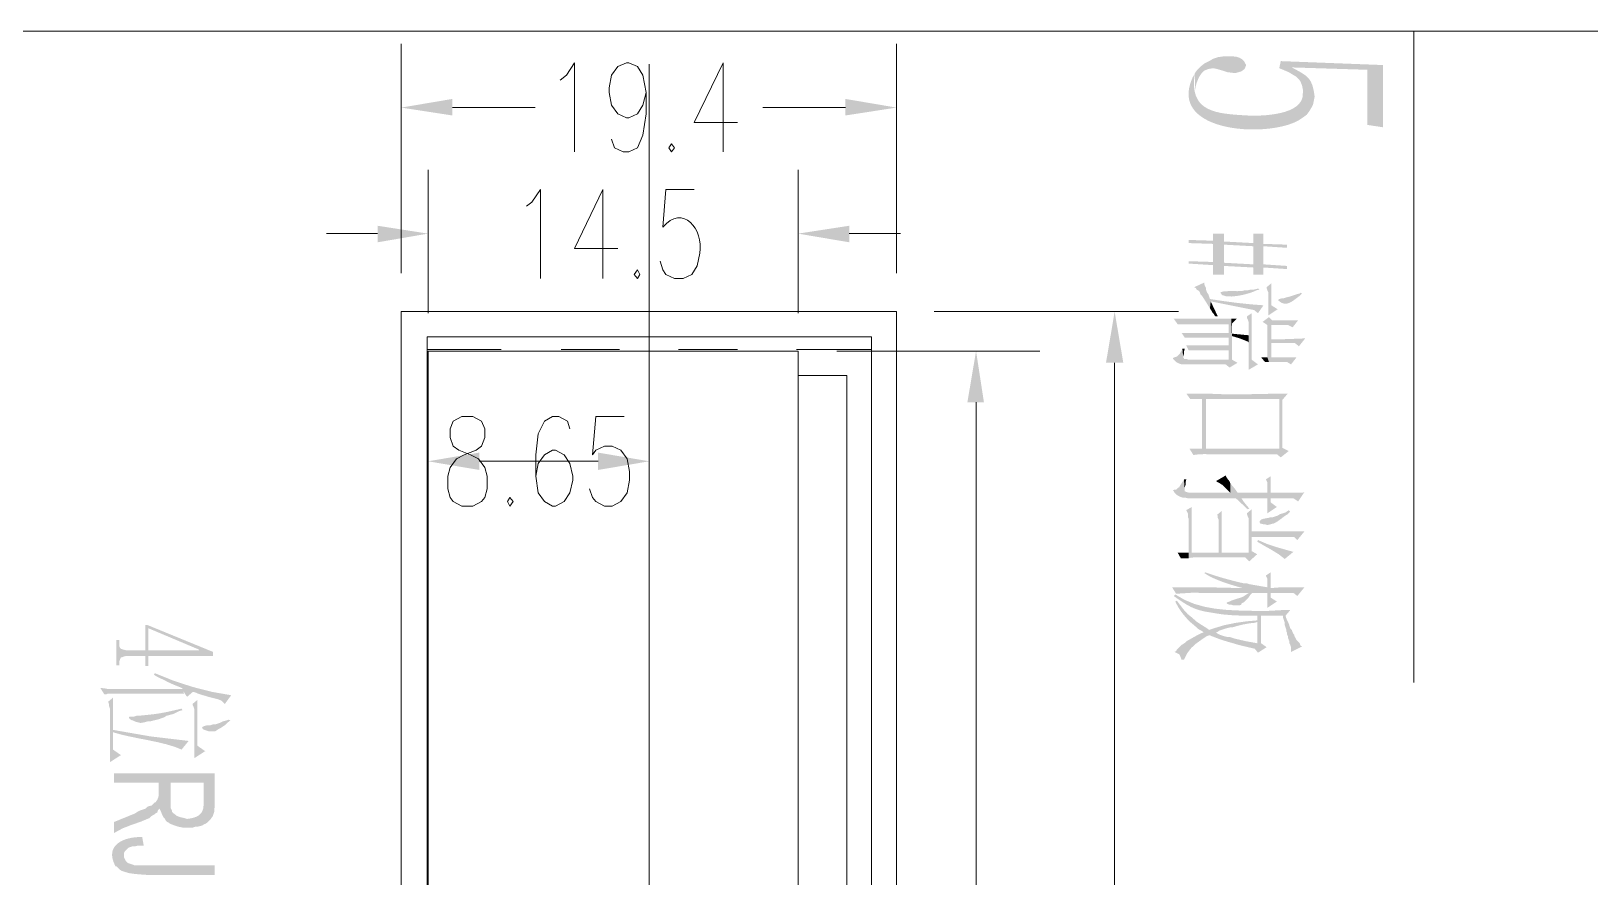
# Model space of a CAD drawing. Header units: millimetres. Extents: x 0 to 204, y 0 to 288.
# Drawn here: x 98.74 to 140.64, y 229.69 to 252.41 of the extents above; entities that cross this region are included whole.
import ezdxf

# ---------------------------------------------------------------- set-up
doc = ezdxf.new("R2010")
doc.units = ezdxf.units.MM

msp = doc.modelspace()

# ---------------------------------------------------------------- hatches: boundary and pattern name
h = msp.add_hatch(color=0)
h.dxf.hatch_style = 2
h.paths.add_polyline_path([(131.402667, 251.502333), (131.353907, 251.59435), (131.292914, 251.658768), (131.221809, 251.700399), (131.142714, 251.724054), (131.057747, 251.734547), (130.969031, 251.736688), (130.878686, 251.735291), (130.788833, 251.735167), (130.640667, 251.714), (130.513667, 251.671667), (130.407833, 251.608167), (130.280833, 251.544667), (130.175, 251.46), (130.090333, 251.375333), (130.026833, 251.290667), (130.026833, 250.803833), (130.026833, 250.825), (130.048, 250.930833), (130.069167, 251.0155), (130.1115, 251.121333), (130.153833, 251.206), (130.196167, 251.2695), (130.280833, 251.354167), (130.386667, 251.3965), (130.513667, 251.417667), (130.6195, 251.3965), (130.767667, 251.354167), (130.894667, 251.311833), (131.064, 251.290667), (131.1275, 251.290667), (131.275667, 251.333), (131.360333, 251.3965)])
h = msp.add_hatch(color=0)
h.dxf.hatch_style = 2
h.paths.add_polyline_path([(135.085667, 249.830167), (135.085667, 251.502333), (132.334, 251.608167), (132.291667, 251.417667), (132.3975, 251.375333), (132.545667, 251.311833), (132.630333, 251.438833), (134.662333, 251.375333), (134.662333, 249.893667)])
h = msp.add_hatch(color=0)
h.dxf.hatch_style = 2
h.paths.add_polyline_path([(133.244167, 250.655667), (133.217299, 250.826893), (133.182883, 250.960996), (133.137569, 251.06606), (133.078008, 251.150173), (133.000853, 251.22142), (132.902755, 251.287889), (132.780364, 251.357664), (132.630333, 251.438833), (132.545667, 251.311833), (132.757333, 251.184833), (132.820833, 251.121333), (132.863167, 251.057833), (132.9055, 250.952), (132.926667, 250.846167), (132.926667, 250.740333), (132.947833, 250.105333), (133.0325, 250.168833), (133.096, 250.2535), (133.1595, 250.359333), (133.201833, 250.444), (133.223, 250.549833)])
h = msp.add_hatch(color=0)
h.dxf.hatch_style = 2
h.paths.add_polyline_path([(132.947833, 250.105333), (132.926667, 250.740333), (132.917901, 250.636114), (132.884621, 250.544403), (132.829645, 250.464441), (132.755795, 250.395465), (132.665891, 250.336716), (132.562751, 250.287431), (132.449196, 250.246849), (132.328047, 250.214209), (132.202123, 250.188751), (132.074243, 250.169712), (131.947229, 250.156332), (131.8239, 250.147849), (131.707076, 250.143502), (131.599577, 250.14253), (131.504222, 250.144172), (131.423833, 250.147667), (131.274653, 250.156937), (131.127159, 250.167147), (130.982759, 250.179869), (130.842858, 250.196681), (130.708863, 250.219156), (130.582179, 250.24887), (130.464214, 250.287398), (130.356372, 250.336315), (130.26006, 250.397196), (130.176685, 250.471616), (130.107651, 250.56115), (130.054367, 250.667374), (130.018236, 250.791863), (130.000666, 250.936191), (130.003063, 251.101934), (130.026833, 251.290667), (129.953663, 251.145607), (129.901205, 251.008657), (129.868426, 250.879686), (129.854288, 250.758563), (129.857755, 250.645156), (129.877793, 250.539335), (129.913364, 250.440968), (129.963433, 250.349924), (130.026963, 250.266072), (130.102919, 250.18928), (130.190265, 250.119418), (130.287965, 250.056354), (130.394982, 249.999958), (130.510281, 249.950097), (130.632826, 249.90664), (130.761581, 249.869457), (130.89551, 249.838417), (131.033577, 249.813387), (131.174745, 249.794237), (131.317979, 249.780836), (131.462244, 249.773053), (131.606502, 249.770756), (131.749718, 249.773813), (131.890856, 249.782095), (132.02888, 249.79547), (132.162754, 249.813806), (132.291442, 249.836972), (132.413908, 249.864837), (132.529116, 249.897271), (132.636031, 249.934141), (132.733615, 249.975317), (132.820833, 250.020667)])
h = msp.add_hatch(color=0)
h.dxf.hatch_style = 2
h.paths.add_polyline_path([(110.066667, 250.592167), (110.066667, 250.147667), (108.690833, 250.359333)])
h = msp.add_hatch(color=0)
h.dxf.hatch_style = 2
h.paths.add_polyline_path([(120.628833, 250.592167), (120.628833, 250.147667), (122.004667, 250.359333)])
h = msp.add_hatch(color=0)
h.dxf.hatch_style = 2
h.paths.add_polyline_path([(108.055833, 247.184333), (108.055833, 246.739833), (109.4105, 246.972667)])
h = msp.add_hatch(color=0)
h.dxf.hatch_style = 2
h.paths.add_polyline_path([(120.734667, 247.184333), (120.734667, 246.739833), (119.358833, 246.972667)])
h = msp.add_hatch(color=0)
h.dxf.hatch_style = 2
h.paths.add_polyline_path([(132.503333, 246.020167), (132.503333, 246.104833), (131.868333, 246.147167), (131.868333, 246.972667), (131.593167, 246.972667), (131.593167, 246.147167), (130.81, 246.1895), (130.81, 246.972667), (130.513667, 246.972667), (130.513667, 246.210667), (129.8575, 246.231833), (129.8575, 246.168333), (130.513667, 246.126), (130.513667, 245.872), (130.81, 245.872), (130.81, 246.104833), (131.593167, 246.0625), (131.593167, 245.872), (131.868333, 245.872), (131.868333, 246.0625)])
h = msp.add_hatch(color=0)
h.dxf.hatch_style = 2
h.paths.add_polyline_path([(130.513667, 246.782167), (129.8575, 246.803333), (129.8575, 246.718667), (130.513667, 246.6975), (130.513667, 246.210667)])
h = msp.add_hatch(color=0)
h.dxf.hatch_style = 2
h.paths.add_polyline_path([(131.593167, 246.718667), (130.81, 246.761), (130.81, 246.676333), (131.593167, 246.634), (131.593167, 246.147167)])
h = msp.add_hatch(color=0)
h.dxf.hatch_style = 2
h.paths.add_polyline_path([(132.503333, 246.591667), (132.503333, 246.676333), (131.868333, 246.6975), (131.868333, 246.634)])
h = msp.add_hatch(color=0)
h.dxf.hatch_style = 2
h.paths.add_polyline_path([(131.868333, 245.0465), (131.514503, 245.074199), (131.147211, 245.113307), (130.780648, 245.161346), (130.429, 245.215833), (130.407833, 245.279333), (130.386667, 245.342833), (130.344333, 245.406333), (130.323167, 245.469833), (130.32062, 245.521526), (130.302, 245.5545), (130.28338, 245.592765), (130.280833, 245.660333), (130.005667, 245.533333), (130.048, 245.512167), (130.069167, 245.469833), (130.1115, 245.448667), (130.153833, 245.406333), (130.175, 245.342833), (130.217333, 245.3005), (130.326077, 245.131299), (130.429, 244.961833), (130.450167, 245.152333), (131.614333, 244.9195), (131.720167, 244.834833)])
h = msp.add_hatch(color=0)
h.dxf.hatch_style = 2
h.paths.add_polyline_path([(132.249333, 244.940667), (132.08, 245.0465), (132.08, 245.639167), (131.953, 245.533333), (131.953, 245.512167), (131.974167, 245.448667), (131.995333, 245.406333), (131.995333, 244.771333)])
h = msp.add_hatch(color=0)
h.dxf.hatch_style = 2
h.paths.add_polyline_path([(130.640667, 244.750167), (130.450167, 245.152333), (130.429, 244.961833), (130.471333, 244.898333), (130.4925, 244.856), (130.534833, 244.813667), (130.556, 244.771333), (130.577167, 244.750167)])
h = msp.add_hatch(color=0)
h.dxf.hatch_style = 2
h.paths.add_polyline_path([(131.7625, 245.469833), (131.741333, 245.491), (131.699, 245.491), (131.614333, 245.469833), (131.529667, 245.469833), (131.445, 245.448667), (131.360333, 245.448667), (131.275667, 245.4275), (131.212167, 245.4275), (131.162239, 245.426506), (131.096577, 245.427285), (131.021109, 245.428337), (130.941762, 245.428161), (130.864467, 245.425257), (130.79515, 245.418124), (130.739741, 245.405261), (130.704167, 245.385167), (130.763136, 245.319629), (130.869796, 245.287635), (131.009264, 245.282909), (131.166658, 245.299177), (131.327095, 245.330162), (131.475692, 245.369589), (131.597565, 245.411183), (131.677833, 245.448667)])
h = msp.add_hatch(color=0)
h.dxf.hatch_style = 2
h.paths.add_polyline_path([(132.9055, 245.364), (132.863167, 245.385167), (132.842, 245.364), (132.757333, 245.342833), (132.566833, 245.279333), (132.482167, 245.258167), (132.418667, 245.237), (132.376333, 245.237), (132.291667, 245.215833), (132.2705, 245.194667), (132.2705, 245.1735), (132.348695, 245.115885), (132.424239, 245.090801), (132.497494, 245.092482), (132.568818, 245.115159), (132.638571, 245.153067), (132.707112, 245.200438), (132.774802, 245.251505), (132.842, 245.3005)])
h = msp.add_hatch(color=0)
h.dxf.hatch_style = 2
h.paths.add_polyline_path([(128.100667, 243.501333), (127.635, 243.501333), (127.867833, 244.877167)])
h = msp.add_hatch(color=0)
h.dxf.hatch_style = 2
h.paths.add_polyline_path([(131.720167, 243.459), (131.550833, 243.586), (131.550833, 244.834833), (131.423833, 244.750167), (131.423833, 244.707833), (131.445, 244.6655), (131.466167, 244.602), (131.466167, 243.310833)])
h = msp.add_hatch(color=0)
h.dxf.hatch_style = 2
h.paths.add_polyline_path([(132.757333, 243.6495), (132.08, 243.6495), (132.08, 244.517333), (132.0165, 244.729), (131.847167, 244.602), (131.974167, 244.517333), (131.974167, 243.6495), (132.0165, 243.5225), (132.503333, 243.5225), (132.609167, 243.459)])
h = msp.add_hatch(color=0)
h.dxf.hatch_style = 2
h.paths.add_polyline_path([(132.799667, 244.644333), (132.439833, 244.644333), (132.101167, 244.644333), (132.0165, 244.729), (132.08, 244.517333), (132.5245, 244.517333), (132.6515, 244.453833)])
h = msp.add_hatch(color=0)
h.dxf.hatch_style = 2
h.paths.add_polyline_path([(131.169833, 243.501333), (131.021667, 243.586), (131.021667, 244.221), (131.0005, 244.686667), (129.455333, 244.686667), (129.561167, 244.5385), (130.937, 244.5385), (130.937, 243.967), (130.958167, 243.374333)])
h = msp.add_hatch(color=0)
h.dxf.hatch_style = 2
h.paths.add_polyline_path([(130.937, 244.178667), (130.937, 244.305667), (129.667, 244.305667), (129.751667, 244.178667)])
h = msp.add_hatch(color=0)
h.dxf.hatch_style = 2
h.paths.add_polyline_path([(131.148667, 244.686667), (131.0005, 244.686667), (131.021667, 244.221), (131.021667, 244.559667)])
h = msp.add_hatch(color=0)
h.dxf.hatch_style = 2
h.paths.add_polyline_path([(131.466167, 244.051667), (131.466167, 244.242167), (131.021667, 244.2845), (131.021667, 244.559667), (131.021667, 244.221), (131.236244, 244.155913), (131.445, 244.072833)])
h = msp.add_hatch(color=0)
h.dxf.hatch_style = 2
h.paths.add_polyline_path([(130.958167, 243.374333), (130.937, 243.967), (130.937, 243.586), (129.8575, 243.586), (129.794, 243.607167), (129.7305, 243.607167), (129.7305, 243.628333), (129.709333, 243.6495), (129.709333, 243.670667), (129.688167, 243.882333), (129.688167, 243.861167), (129.645833, 243.797667), (129.624667, 243.755333), (129.54, 243.670667), (129.4765, 243.6495), (129.434167, 243.628333), (129.434167, 243.607167), (129.518833, 243.5225), (129.561167, 243.501333), (129.6035, 243.480167), (129.667, 243.459), (130.852333, 243.459)])
h = msp.add_hatch(color=0)
h.dxf.hatch_style = 2
h.paths.add_polyline_path([(129.751667, 243.882333), (129.688167, 243.882333), (129.709333, 243.670667), (129.7305, 243.734167), (129.7305, 243.797667)])
h = msp.add_hatch(color=0)
h.dxf.hatch_style = 2
h.paths.add_polyline_path([(130.937, 243.967), (129.794, 243.967), (129.8575, 243.84), (130.937, 243.84), (130.937, 243.586)])
h = msp.add_hatch(color=0)
h.dxf.hatch_style = 2
h.paths.add_polyline_path([(132.990167, 244.1575), (132.761484, 244.149182), (132.540507, 244.139376), (132.316819, 244.13334), (132.08, 244.136333), (132.08, 244.0305), (132.715, 244.0305), (132.820833, 243.945833)])
h = msp.add_hatch(color=0)
h.dxf.hatch_style = 2
h.paths.add_polyline_path([(124.354167, 242.443), (123.909667, 242.443), (124.1425, 243.818833)])
h = msp.add_hatch(color=0)
h.dxf.hatch_style = 2
h.paths.add_polyline_path([(132.0165, 243.5225), (131.974167, 243.6495), (131.804833, 243.6495), (131.910667, 243.5225), (131.953, 243.5225)])
h = msp.add_hatch(color=0)
h.dxf.hatch_style = 2
h.paths.add_polyline_path([(130.2385, 242.675833), (129.794, 242.675833), (129.899833, 242.527667), (130.217333, 242.527667), (130.217333, 241.194167)])
h = msp.add_hatch(color=0)
h.dxf.hatch_style = 2
h.paths.add_polyline_path([(132.5245, 242.675833), (132.334, 242.675833), (132.291667, 241.194167), (130.323167, 241.194167), (130.323167, 242.527667), (130.302, 242.675833), (130.2385, 242.675833), (130.217333, 241.194167), (129.878667, 241.194167), (129.9845, 241.024833), (130.102339, 241.0396), (130.193256, 241.046132), (130.285629, 241.047306), (130.407833, 241.046), (132.228167, 241.046), (132.334, 240.961333), (132.376333, 242.5065)])
h = msp.add_hatch(color=0)
h.dxf.hatch_style = 2
h.paths.add_polyline_path([(132.334, 242.675833), (131.822527, 242.664126), (131.319588, 242.654667), (130.815854, 242.655791), (130.302, 242.675833), (130.323167, 242.527667), (132.291667, 242.527667), (132.291667, 241.194167)])
h = msp.add_hatch(color=0)
h.dxf.hatch_style = 2
h.paths.add_polyline_path([(132.545667, 241.130667), (132.376333, 241.215333), (132.376333, 242.5065), (132.334, 240.961333)])
h = msp.add_hatch(color=0)
h.dxf.hatch_style = 2
h.paths.add_polyline_path([(110.786333, 241.088333), (110.786333, 240.622667), (109.4105, 240.8555)])
h = msp.add_hatch(color=0)
h.dxf.hatch_style = 2
h.paths.add_polyline_path([(113.9825, 241.088333), (113.9825, 240.622667), (115.358333, 240.8555)])
h = msp.add_hatch(color=0)
h.dxf.hatch_style = 2
h.paths.add_polyline_path([(131.487333, 239.5855), (131.353884, 239.746449), (131.23201, 239.924034), (131.110798, 240.101686), (130.979333, 240.262833), (130.979333, 240.008833), (129.878667, 240.008833), (129.794, 240.03), (129.751667, 240.051167), (129.751667, 240.072333), (129.7305, 240.368667), (129.709333, 240.326333), (129.667, 240.262833), (129.624667, 240.199333), (129.6035, 240.157), (129.561167, 240.135833), (129.518833, 240.0935), (129.4765, 240.0935), (129.434167, 240.072333), (129.455333, 240.051167), (129.4765, 240.008833), (129.518833, 239.9665), (129.582333, 239.924167), (129.624667, 239.903), (129.688167, 239.881833), (129.751667, 239.881833), (129.836333, 239.860667), (131.1275, 239.860667), (131.445, 239.564333)])
h = msp.add_hatch(color=0)
h.dxf.hatch_style = 2
h.paths.add_polyline_path([(129.794, 240.368667), (129.7305, 240.368667), (129.751667, 240.072333), (129.751667, 240.157), (129.772833, 240.2205), (129.772833, 240.284)])
h = msp.add_hatch(color=0)
h.dxf.hatch_style = 2
h.paths.add_polyline_path([(130.979333, 240.262833), (130.958163, 240.308927), (130.941531, 240.338223), (130.927926, 240.356316), (130.915833, 240.368799), (130.903741, 240.381265), (130.890136, 240.399309), (130.873504, 240.428522), (130.852333, 240.4745), (130.598333, 240.326333), (130.6195, 240.305167), (130.661833, 240.284), (130.725333, 240.241667), (130.767667, 240.2205), (130.81, 240.178167), (130.979333, 240.008833)])
h = msp.add_hatch(color=0)
h.dxf.hatch_style = 2
h.paths.add_polyline_path([(132.228167, 239.627833), (132.058833, 239.754833), (132.058833, 240.453333), (131.931833, 240.368667), (131.974167, 240.284), (131.974167, 239.4585)])
h = msp.add_hatch(color=0)
h.dxf.hatch_style = 2
h.paths.add_polyline_path([(131.974167, 239.860667), (131.974167, 240.008833), (131.169833, 240.008833), (131.275667, 239.860667)])
h = msp.add_hatch(color=0)
h.dxf.hatch_style = 2
h.paths.add_polyline_path([(132.969, 240.03), (132.926667, 240.008833), (132.630333, 240.008833), (132.058833, 240.008833), (132.058833, 239.860667), (132.672667, 239.860667), (132.799667, 239.776)])
h = msp.add_hatch(color=0)
h.dxf.hatch_style = 2
h.paths.add_polyline_path([(130.704167, 238.273167), (130.661833, 238.400167), (129.942167, 238.400167), (129.942167, 239.627833), (129.794, 239.543167), (129.836333, 239.4585), (129.836333, 239.352667), (129.8575, 239.310333), (129.8575, 238.252), (129.927763, 238.265946), (130.014729, 238.273415), (130.113236, 238.27603), (130.218127, 238.275416), (130.324242, 238.273198), (130.42642, 238.271), (130.519504, 238.270448), (130.598333, 238.273167)])
h = msp.add_hatch(color=0)
h.dxf.hatch_style = 2
h.paths.add_polyline_path([(131.487333, 238.167333), (131.466167, 238.400167), (130.7465, 238.400167), (130.7465, 239.522), (130.6195, 239.416167), (130.640667, 239.395), (130.640667, 239.3315), (130.661833, 239.289167), (130.661833, 238.400167), (130.704167, 238.273167), (131.3815, 238.273167)])
h = msp.add_hatch(color=0)
h.dxf.hatch_style = 2
h.paths.add_polyline_path([(131.699, 238.357833), (131.550833, 238.4425), (131.550833, 239.564333), (131.423833, 239.4585), (131.423833, 239.437333), (131.445, 239.373833), (131.466167, 239.3315), (131.466167, 238.400167), (131.487333, 238.167333)])
h = msp.add_hatch(color=0)
h.dxf.hatch_style = 2
h.paths.add_polyline_path([(132.588, 239.500833), (132.545667, 239.543167), (132.5245, 239.522), (132.461, 239.479667), (132.3975, 239.4585), (132.312833, 239.437333), (132.249333, 239.395), (132.185833, 239.373833), (132.122333, 239.352667), (132.058833, 239.352667), (131.995333, 239.3315), (131.974167, 239.3315), (131.868333, 239.310333), (131.804833, 239.289167), (131.7625, 239.246833), (131.7625, 239.225667), (131.783667, 239.183333), (131.868333, 239.162167), (131.910667, 239.162167), (131.974167, 239.141), (132.058833, 239.162167), (132.122333, 239.183333), (132.1435, 239.183333), (132.244157, 239.238152), (132.336514, 239.305439), (132.427613, 239.375173), (132.5245, 239.437333)])
h = msp.add_hatch(color=0)
h.dxf.hatch_style = 2
h.paths.add_polyline_path([(132.969, 238.971667), (131.550833, 238.971667), (131.550833, 238.8235), (132.693833, 238.8235), (132.7785, 238.738833)])
h = msp.add_hatch(color=0)
h.dxf.hatch_style = 2
h.paths.add_polyline_path([(132.672667, 238.421333), (132.430077, 238.488852), (132.188744, 238.558784), (131.951247, 238.639367), (131.720167, 238.738833), (131.699, 238.6965), (131.87761, 238.592337), (132.084101, 238.47597), (132.28325, 238.353451), (132.439833, 238.230833)])
h = msp.add_hatch(color=0)
h.dxf.hatch_style = 2
h.paths.add_polyline_path([(129.8575, 238.252), (129.8575, 238.400167), (129.561167, 238.400167), (129.645833, 238.252), (129.815167, 238.252)])
h = msp.add_hatch(color=0)
h.dxf.hatch_style = 2
h.paths.add_polyline_path([(131.487333, 237.5535), (131.423833, 237.574667), (131.339167, 237.574667), (131.318, 237.447667), (130.366294, 237.469759), (129.413, 237.468833), (129.518833, 237.2995), (129.672292, 237.304296), (129.815431, 237.315375), (129.96373, 237.323809), (130.132667, 237.320667), (131.487333, 237.320667)])
h = msp.add_hatch(color=0)
h.dxf.hatch_style = 2
h.paths.add_polyline_path([(131.339167, 237.574667), (131.071689, 237.639771), (130.81807, 237.707355), (130.565707, 237.782679), (130.302, 237.871), (130.280833, 237.849833), (130.385635, 237.78437), (130.506738, 237.722602), (130.63954, 237.664852), (130.779441, 237.611444), (130.921838, 237.562698), (131.062131, 237.518939), (131.195719, 237.480487), (131.318, 237.447667)])
h = msp.add_hatch(color=0)
h.dxf.hatch_style = 2
h.paths.add_polyline_path([(132.228167, 237.087833), (132.058833, 237.193667), (132.058833, 237.871), (131.931833, 237.786333), (131.974167, 237.701667), (131.974167, 236.9185)])
h = msp.add_hatch(color=0)
h.dxf.hatch_style = 2
h.paths.add_polyline_path([(131.953, 235.860167), (131.804833, 235.966), (131.804833, 236.706833), (131.720167, 236.833833), (131.434034, 236.839447), (131.144351, 236.847724), (130.85408, 236.864467), (130.566186, 236.895481), (130.283634, 236.946571), (130.009387, 237.02354), (129.74641, 237.132192), (129.497667, 237.278333), (129.455333, 237.236), (129.583392, 237.146304), (129.700073, 237.067775), (129.810536, 236.999704), (129.919942, 236.941386), (130.033448, 236.892114), (130.156215, 236.85118), (130.293401, 236.817878), (130.450167, 236.7915), (130.756422, 236.742502), (131.069556, 236.715961), (131.385204, 236.706023), (131.699, 236.706833), (131.699, 235.966), (131.720167, 235.712)])
h = msp.add_hatch(color=0)
h.dxf.hatch_style = 2
h.paths.add_polyline_path([(131.974167, 237.320667), (131.974167, 237.468833), (131.487333, 237.5535), (131.487333, 237.320667), (131.439497, 237.29507), (131.40442, 237.273257), (131.377263, 237.254345), (131.35319, 237.237455), (131.327364, 237.221706), (131.294948, 237.206218), (131.251106, 237.190109), (131.191, 237.1725), (131.1275, 237.151333), (131.064, 237.130167), (131.0005, 237.109), (130.958167, 237.087833), (130.894667, 237.066667), (130.8735, 237.0455), (130.894667, 237.024333), (130.958167, 237.003167), (131.0005, 237.003167), (131.064, 236.982), (131.212167, 236.982), (131.275667, 237.003167), (131.275667, 237.024333), (131.296833, 237.0455), (131.339167, 237.066667), (131.466167, 237.193667), (131.5085, 237.257167), (131.572, 237.320667)])
h = msp.add_hatch(color=0)
h.dxf.hatch_style = 2
h.paths.add_polyline_path([(132.969, 237.468833), (132.738631, 237.468503), (132.512461, 237.470156), (132.28702, 237.465857), (132.058833, 237.447667), (132.058833, 237.320667), (132.672667, 237.320667), (132.7785, 237.236)])
h = msp.add_hatch(color=0)
h.dxf.hatch_style = 2
h.paths.add_polyline_path([(131.720167, 235.712), (131.699, 235.966), (131.391422, 236.022224), (131.085167, 236.093), (131.021667, 236.114167), (130.958167, 236.135333), (130.894667, 236.135333), (130.81, 236.1565), (130.7465, 236.177667), (130.683, 236.198833), (130.640667, 236.22), (130.577167, 236.262333), (130.534833, 236.368167), (130.407833, 236.325833), (130.301669, 236.399106), (130.181879, 236.47228), (130.063941, 236.551606), (129.963333, 236.643333), (129.832894, 236.74834), (129.7305, 236.860292), (129.63869, 236.980181), (129.54, 237.109), (129.497667, 237.087833), (129.566723, 236.954301), (129.637102, 236.842432), (129.717139, 236.736847), (129.815167, 236.622167), (129.877294, 236.557443), (129.932245, 236.50866), (129.986865, 236.463714), (130.048, 236.4105), (130.090333, 236.368167), (130.153833, 236.325833), (130.196167, 236.304667), (130.259667, 236.262333), (130.280833, 236.114167), (130.344333, 236.1565), (130.407833, 236.177667), (130.429, 236.177667), (130.471333, 236.1565), (130.534833, 236.135333), (130.679693, 236.079242), (130.831167, 236.0295), (131.230423, 235.913083), (131.6355, 235.817833)])
h = msp.add_hatch(color=0)
h.dxf.hatch_style = 2
h.paths.add_polyline_path([(132.588, 236.855), (132.362013, 236.856257), (132.153819, 236.844946), (131.945757, 236.83337), (131.720167, 236.833833), (131.804833, 236.706833), (132.3975, 236.706833), (132.3975, 236.643333), (132.418667, 236.579833), (132.439833, 236.516333), (132.439833, 236.452833), (132.461, 236.389333), (132.461, 236.706833)])
h = msp.add_hatch(color=0)
h.dxf.hatch_style = 2
h.paths.add_polyline_path([(103.632, 235.627333), (103.632, 235.733167), (101.875167, 236.452833), (101.811667, 236.452833), (101.811667, 235.7755), (101.303667, 235.7755), (101.219, 235.796667), (101.1555, 235.817833), (101.134333, 235.839), (101.113167, 235.881333), (101.113167, 236.050667), (101.0285, 236.050667), (101.0285, 235.373333), (101.113167, 235.373333), (101.113167, 235.479167), (101.134333, 235.542667), (101.1555, 235.585), (101.176667, 235.585), (101.219, 235.606167), (101.303667, 235.627333), (101.811667, 235.627333), (101.811667, 235.352167), (101.896333, 235.352167), (101.896333, 236.368167), (103.251, 235.796667), (103.251, 235.7755)])
h = msp.add_hatch(color=0)
h.dxf.hatch_style = 2
h.paths.add_polyline_path([(103.632, 235.627333), (103.251, 235.7755), (101.896333, 235.7755), (101.896333, 236.368167), (101.896333, 235.627333)])
h = msp.add_hatch(color=0)
h.dxf.hatch_style = 2
h.paths.add_polyline_path([(131.699, 236.5375), (131.699, 236.579833), (131.413118, 236.554847), (131.110037, 236.511968), (130.810397, 236.450105), (130.534833, 236.368167), (130.577167, 236.262333), (130.6195, 236.262333), (130.683, 236.304667), (130.8735, 236.368167), (130.958167, 236.389333), (131.021667, 236.389333), (131.161582, 236.431452), (131.327128, 236.471222), (131.493402, 236.501798), (131.6355, 236.516333)])
h = msp.add_hatch(color=0)
h.dxf.hatch_style = 2
h.paths.add_polyline_path([(132.9055, 235.881333), (132.863167, 235.9025), (132.842, 235.966), (132.757333, 236.050667), (132.715, 236.135333), (132.693833, 236.1565), (132.693833, 236.198833), (132.672667, 236.22), (132.6515, 236.262333), (132.630333, 236.325833), (132.588, 236.368167), (132.555704, 236.474017), (132.518811, 236.555624), (132.484763, 236.628169), (132.461, 236.706833), (132.461, 236.389333), (132.482167, 236.325833), (132.482167, 236.2835), (132.503333, 236.241167), (132.503333, 236.198833), (132.5245, 236.1565), (132.5245, 236.114167), (132.545667, 236.071833), (132.545667, 236.050667), (132.566833, 236.0295), (132.566833, 235.966), (132.588, 235.923667), (132.609167, 235.860167), (132.609167, 235.733167)])
h = msp.add_hatch(color=0)
h.dxf.hatch_style = 2
h.paths.add_polyline_path([(130.280833, 236.114167), (130.259667, 236.262333), (130.149484, 236.214196), (130.036755, 236.153986), (129.924357, 236.089742), (129.815167, 236.0295), (129.772833, 235.987167), (129.709333, 235.944833), (129.667, 235.923667), (129.54, 235.796667), (129.518833, 235.754333), (129.4765, 235.733167), (129.52834, 235.706853), (129.564457, 235.690271), (129.58871, 235.678534), (129.604955, 235.666756), (129.61705, 235.65005), (129.62885, 235.62353), (129.644215, 235.582309), (129.667, 235.5215), (129.7305, 235.5215), (129.818573, 235.698523), (129.926556, 235.838868), (130.05822, 235.958112), (130.217333, 236.071833)])
h = msp.add_hatch(color=0)
h.dxf.hatch_style = 2
h.paths.add_polyline_path([(104.118833, 234.569), (103.59939, 234.660463), (103.072935, 234.794822), (102.556138, 234.964436), (102.065667, 235.161667), (102.0445, 235.119333), (102.120667, 235.069823), (102.226004, 235.018792), (102.330548, 234.970406), (102.404333, 234.928833), (102.509975, 234.881467), (102.594974, 234.844762), (102.661679, 234.81707), (102.712441, 234.79674), (102.749609, 234.782124), (102.775535, 234.771572), (102.792569, 234.763434), (102.80306, 234.75606), (102.813817, 234.73701), (102.818783, 234.722035), (102.826608, 234.701226), (102.839642, 234.672934), (102.860235, 234.63551), (102.890738, 234.587304), (102.9335, 234.526667), (103.081667, 234.653667), (103.124, 234.653667), (103.1875, 234.6325), (103.229833, 234.611333), (103.293333, 234.590167), (103.356833, 234.569), (103.4415, 234.547833), (103.505, 234.526667), (103.759, 234.463167), (103.864833, 234.420833), (103.9495, 234.336167)])
h = msp.add_hatch(color=0)
h.dxf.hatch_style = 2
h.paths.add_polyline_path([(102.848833, 234.611333), (102.827667, 234.738333), (101.430667, 234.738333), (100.943833, 234.738333), (100.877712, 234.734945), (100.827417, 234.735836), (100.788432, 234.739729), (100.756244, 234.745345), (100.726338, 234.751407), (100.694199, 234.756639), (100.655313, 234.759763), (100.605167, 234.7595), (100.711, 234.590167), (100.742105, 234.590121), (100.760411, 234.592978), (100.771275, 234.59767), (100.792111, 234.608295), (100.812798, 234.612094), (100.847475, 234.613462), (100.9015, 234.611333), (101.324833, 234.611333), (102.721833, 234.611333)])
h = msp.add_hatch(color=0)
h.dxf.hatch_style = 2
h.paths.add_polyline_path([(101.1555, 232.960333), (100.943833, 233.1085), (100.943833, 234.5055), (100.816833, 234.399667), (100.816833, 234.3785), (100.838, 234.315), (100.838, 234.272667), (100.859167, 234.209167), (100.859167, 232.769833)])
h = msp.add_hatch(color=0)
h.dxf.hatch_style = 2
h.paths.add_polyline_path([(103.420333, 233.066167), (103.208667, 233.214333), (103.208667, 234.442), (103.081667, 234.336167), (103.081667, 234.315), (103.102833, 234.272667), (103.124, 234.209167), (103.124, 232.875667)])
h = msp.add_hatch(color=0)
h.dxf.hatch_style = 2
h.paths.add_polyline_path([(102.8065, 234.166833), (102.785333, 234.209167), (102.609253, 234.167809), (102.413858, 234.124103), (102.218993, 234.085887), (102.0445, 234.061), (101.843549, 234.038246), (101.642333, 234.018667), (101.578833, 234.018667), (101.515333, 233.9975), (101.388333, 233.9975), (101.367167, 233.976333), (101.388333, 233.934), (101.451833, 233.891667), (101.473, 233.891667), (101.515333, 233.8705), (101.578833, 233.849333), (101.682021, 233.824363), (101.773037, 233.838485), (101.862202, 233.863323), (101.959833, 233.8705), (102.021068, 233.889186), (102.092257, 233.904367), (102.171318, 233.92378), (102.256167, 233.955167), (102.319667, 233.976333), (102.383167, 234.018667), (102.5525, 234.061), (102.721833, 234.145667)])
h = msp.add_hatch(color=0)
h.dxf.hatch_style = 2
h.paths.add_polyline_path([(104.097667, 233.891667), (104.055333, 233.912833), (103.991833, 233.891667), (103.907167, 233.8705), (103.8225, 233.828167), (103.6955, 233.785833), (103.632, 233.785833), (103.5685, 233.764667), (103.483833, 233.764667), (103.399167, 233.7435), (103.356833, 233.722333), (103.335667, 233.701167), (103.356833, 233.658833), (103.399167, 233.637667), (103.526167, 233.595333), (103.674333, 233.595333), (103.716667, 233.6165), (103.780167, 233.658833), (103.8225, 233.68), (103.9495, 233.764667), (104.013, 233.828167)])
h = msp.add_hatch(color=0)
h.dxf.hatch_style = 2
h.paths.add_polyline_path([(102.975833, 233.341333), (101.955997, 233.462116), (100.943833, 233.637667), (100.943833, 233.574167), (101.154849, 233.514048), (101.388284, 233.46033), (101.635667, 233.410084), (101.888528, 233.360383), (102.138396, 233.308302), (102.3768, 233.250912), (102.595269, 233.185287), (102.785333, 233.1085)])
h = msp.add_hatch(color=0)
h.dxf.hatch_style = 2
h.paths.add_polyline_path([(103.674333, 231.648), (103.674333, 232.4735), (100.965, 232.4735), (100.965, 232.2195), (102.1715, 232.2195), (102.1715, 231.944333), (102.192667, 231.521), (102.213833, 231.478667), (102.235, 231.436333), (102.256167, 231.372833), (102.2985, 231.288167), (102.340833, 231.245833), (102.362, 231.2035), (102.404333, 231.161167), (102.446667, 231.14), (102.467833, 231.118833), (102.489, 232.2195), (103.378, 232.2195), (103.378, 231.648), (103.4415, 231.118833), (103.552046, 231.219772), (103.623666, 231.318594), (103.662411, 231.433952), (103.674333, 231.5845)])
h = msp.add_hatch(color=0)
h.dxf.hatch_style = 2
h.paths.add_polyline_path([(103.4415, 231.118833), (103.378, 231.648), (103.372183, 231.547839), (103.349326, 231.465702), (103.310841, 231.399705), (103.258144, 231.347962), (103.192647, 231.308589), (103.115765, 231.2797), (103.028911, 231.25941), (102.9335, 231.245833), (102.873258, 231.265809), (102.771972, 231.287108), (102.661492, 231.324811), (102.573667, 231.394), (102.531333, 231.436333), (102.531333, 231.4575), (102.489, 231.542167), (102.489, 232.2195), (102.467833, 231.118833), (102.583804, 231.075359), (102.69392, 231.038003), (102.80741, 231.014604), (102.9335, 231.013), (103.081667, 231.013), (103.145167, 231.034167), (103.208667, 231.034167), (103.293333, 231.055333), (103.356833, 231.0765), (103.378, 231.097667)])
h = msp.add_hatch(color=0)
h.dxf.hatch_style = 2
h.paths.add_polyline_path([(102.192667, 231.521), (102.1715, 231.944333), (102.171665, 231.874483), (102.155096, 231.810454), (102.125562, 231.749865), (102.086833, 231.690333), (102.065667, 231.690333), (101.981, 231.605667), (101.896333, 231.5845), (101.854, 231.563333), (101.811667, 231.521), (101.684667, 231.478667), (101.6, 231.436333), (101.5365, 231.394), (100.965, 231.161167), (100.965, 230.864833), (101.205655, 230.994496), (101.444557, 231.086951), (101.681806, 231.168889), (101.9175, 231.267), (101.959833, 231.309333), (102.023333, 231.351667), (102.065667, 231.372833), (102.086833, 231.394), (102.129167, 231.415167), (102.150333, 231.478667)])
h = msp.add_hatch(color=0)
h.dxf.hatch_style = 2
h.paths.add_polyline_path([(101.769333, 230.526167), (101.727, 230.759), (101.633876, 230.758398), (101.541225, 230.752117), (101.450321, 230.739992), (101.362437, 230.721859), (101.278849, 230.697554), (101.200831, 230.666913), (101.129656, 230.62977), (101.0666, 230.585962), (101.012937, 230.535325), (100.96994, 230.477694), (100.938885, 230.412905), (100.921046, 230.340793), (100.917697, 230.261194), (100.930112, 230.173944), (100.959566, 230.078879), (101.007333, 229.975833), (101.0285, 229.975833), (101.113167, 229.891167), (101.176667, 229.848833), (101.240167, 229.827667), (101.240167, 230.335667), (101.261333, 230.378), (101.346, 230.462667), (101.388333, 230.483833), (101.451833, 230.505), (101.515333, 230.505), (101.6, 230.526167), (101.684667, 230.526167)])
h = msp.add_hatch(color=0)
h.dxf.hatch_style = 2
h.paths.add_polyline_path([(103.674333, 229.743), (103.674333, 229.997), (101.515333, 229.997), (101.473, 230.018167), (101.346, 230.0605), (101.303667, 230.102833), (101.2825, 230.124), (101.240167, 230.208667), (101.240167, 230.272167), (101.240167, 229.827667), (101.375534, 229.788641), (101.529356, 229.766548), (101.68675, 229.753848), (101.832833, 229.743)])

# ---------------------------------------------------------------- linework, layer by layer
at = {"color": 0, "lineweight": 0}
for points in [[(177.038, 252.4125), (53.6575, 252.4125)], [(135.911167, 252.4125), (135.911167, 234.907667)], [(108.690833, 245.914333), (108.690833, 252.073833)], [(122.004667, 245.914333), (122.004667, 252.073833)], [(112.9665, 251.100167), (113.135833, 251.227167), (113.3475, 251.565833), (113.3475, 249.174)], [(115.273667, 250.7615), (115.189, 250.422833), (115.040833, 250.19), (114.808, 250.084167), (114.7445, 250.084167), (114.511667, 250.19), (114.342333, 250.422833), (114.278833, 250.7615), (114.278833, 250.8885), (114.342333, 251.227167), (114.511667, 251.46), (114.7445, 251.565833), (114.808, 251.565833), (115.040833, 251.46), (115.189, 251.227167), (115.273667, 250.7615), (115.273667, 250.19), (115.189, 249.6185), (115.040833, 249.279833), (114.808, 249.174), (114.659833, 249.174), (114.427, 249.279833), (114.342333, 249.512667)], [(115.358333, 251.5235), (115.358333, 234.463167)], [(117.348, 251.565833), (116.564833, 249.957167), (117.729, 249.957167)], [(117.348, 251.565833), (117.348, 249.174)], [(110.066667, 250.359333), (112.289167, 250.359333)], [(120.628833, 250.359333), (118.406333, 250.359333)], [(109.4105, 244.834833), (109.4105, 248.687167)], [(119.358833, 244.834833), (119.358833, 248.687167)], [(112.056333, 247.7135), (112.2045, 247.819333), (112.437333, 248.158), (112.437333, 245.766167)], [(114.1095, 248.158), (113.3475, 246.5705), (114.511667, 246.5705)], [(114.1095, 248.158), (114.1095, 245.766167)], [(116.564833, 248.158), (115.802833, 248.158), (115.718167, 247.142), (115.820508, 247.246242), (115.922204, 247.321503), (116.022245, 247.369769), (116.119622, 247.393023), (116.213326, 247.393251), (116.302348, 247.372436), (116.385678, 247.332562), (116.462307, 247.275615), (116.531226, 247.203578), (116.591426, 247.118436), (116.641897, 247.022173), (116.68163, 246.916773), (116.709616, 246.804222), (116.724846, 246.686503), (116.726311, 246.565601), (116.713, 246.4435), (116.6495, 246.104833), (116.501333, 245.872), (116.2685, 245.766167), (116.035667, 245.766167), (115.802833, 245.872), (115.718167, 245.999), (115.654667, 246.231833)], [(108.055833, 246.972667), (106.68, 246.972667)], [(120.734667, 246.972667), (122.1105, 246.972667)], [(122.004667, 244.877167), (108.690833, 244.877167)], [(108.690833, 205.105), (108.690833, 244.877167)], [(115.358333, 244.877167), (115.358333, 205.105)], [(122.004667, 244.877167), (122.004667, 205.105)], [(123.020667, 244.877167), (129.582333, 244.877167)], [(109.389333, 244.199833), (109.389333, 205.8035)], [(121.327333, 244.199833), (109.389333, 244.199833)], [(111.379, 243.861167), (109.389333, 243.861167)], [(114.554, 243.861167), (112.987667, 243.861167)], [(117.729, 243.861167), (116.1415, 243.861167)], [(121.327333, 243.861167), (119.3165, 243.861167)], [(121.327333, 205.8035), (121.327333, 244.199833)], [(109.4105, 243.818833), (119.358833, 243.818833), (119.358833, 206.1845)], [(109.4105, 243.818833), (109.4105, 212.344), (111.125, 212.344)], [(115.358333, 243.5225), (115.358333, 239.141)], [(120.396, 243.818833), (125.857, 243.818833)], [(127.867833, 243.501333), (127.867833, 226.991333)], [(120.671167, 243.162667), (119.358833, 243.162667)], [(120.671167, 206.8195), (120.671167, 243.162667)], [(109.4105, 242.781667), (109.4105, 239.141)], [(124.1425, 242.443), (124.1425, 228.092)], [(113.2205, 241.723333), (113.157, 241.935), (112.924167, 242.062), (112.754833, 242.062), (112.543167, 241.935), (112.373833, 241.596333), (112.310333, 241.024833), (112.310333, 240.453333), (112.373833, 240.008833), (112.543167, 239.776), (112.754833, 239.649), (112.8395, 239.649), (113.072333, 239.776), (113.2205, 240.008833), (113.305167, 240.3475), (113.305167, 240.453333), (113.2205, 240.792), (113.072333, 241.024833), (112.8395, 241.151833), (112.754833, 241.151833), (112.543167, 241.024833), (112.373833, 240.792), (112.310333, 240.453333)], [(114.681, 242.062), (113.919, 242.062), (113.834333, 241.024833), (113.919, 241.151833), (114.151833, 241.257667), (114.3635, 241.257667), (114.596333, 241.151833), (114.765667, 240.919), (114.829167, 240.580333), (114.829167, 240.3475), (114.765667, 240.008833), (114.596333, 239.776), (114.3635, 239.649), (114.151833, 239.649), (113.919, 239.776), (113.834333, 239.881833), (113.749667, 240.114667)], [(113.9825, 240.8555), (110.786333, 240.8555)]]:
    msp.add_lwpolyline(points, dxfattribs=at)
for points in [[(115.951, 249.385667), (115.8875, 249.279833), (115.951, 249.174), (116.035667, 249.279833)], [(115.040833, 245.999), (114.956167, 245.872), (115.040833, 245.766167), (115.104333, 245.872)], [(110.320667, 242.062), (110.087833, 241.935), (110.003167, 241.723333), (110.003167, 241.4905), (110.087833, 241.257667), (110.236, 241.151833), (110.5535, 241.024833), (110.765167, 240.919), (110.9345, 240.686167), (110.998, 240.453333), (110.998, 240.114667), (110.9345, 239.881833), (110.849833, 239.776), (110.617, 239.649), (110.320667, 239.649), (110.087833, 239.776), (110.003167, 239.881833), (109.939667, 240.114667), (109.939667, 240.453333), (110.003167, 240.686167), (110.1725, 240.919), (110.384167, 241.024833), (110.701667, 241.151833), (110.849833, 241.257667), (110.9345, 241.4905), (110.9345, 241.723333), (110.849833, 241.935), (110.617, 242.062)], [(111.611833, 239.881833), (111.548333, 239.776), (111.611833, 239.649), (111.6965, 239.776)]]:
    msp.add_lwpolyline(points, close=True, dxfattribs=at)

doc.saveas('drawing.dxf')
